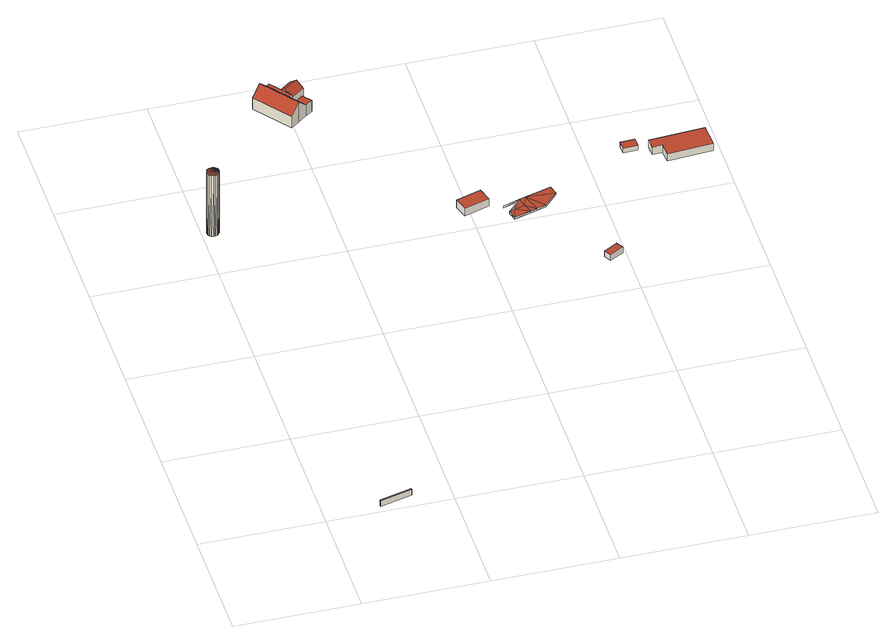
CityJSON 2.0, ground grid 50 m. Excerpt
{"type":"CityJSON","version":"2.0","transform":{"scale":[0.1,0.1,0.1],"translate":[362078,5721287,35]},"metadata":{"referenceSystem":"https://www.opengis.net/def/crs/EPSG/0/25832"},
"CityObjects":{
"building1":{"type":"Building","attributes":{"Geometrietyp2DReferenz":"3000","Gemeindeschluessel":"05513000","function":"51009_1610","roofType":"1000","measuredHeight":2.76},"geometry":[{"type":"Solid","lod":"2","boundaries":[[[[0,1,2,3]],[[4,5,1,0]],[[6,7,5,4]],[[3,2,7,6]],[[4,0,3,6]],[[1,5,7,2]]]],"semantics":{"surfaces":[{"type":"WallSurface"},{"type":"RoofSurface"},{"type":"GroundSurface"}],"values":[[0,0,0,0,1,2]]}}]},
"building2":{"type":"Building","attributes":{"Geometrietyp2DReferenz":"3000","Gemeindeschluessel":"05513000","function":"51009_1610","roofType":"1000","measuredHeight":2.76},"geometry":[{"type":"Solid","lod":"2","boundaries":[[[[0,1,2,3]],[[4,5,1,0]],[[6,7,5,4]],[[3,2,7,6]],[[4,0,3,6]],[[1,5,7,2]]]],"semantics":{"surfaces":[{"type":"WallSurface"},{"type":"RoofSurface"},{"type":"GroundSurface"}],"values":[[0,0,0,0,1,2]]}}]},
"building3":{"type":"Building","attributes":{"Geometrietyp2DReferenz":"1000","Gemeindeschluessel":"05562012","function":"51002_1251","roofType":"1000","measuredHeight":29.32},"geometry":[{"type":"Solid","lod":"2","boundaries":[[[[8,9,10]],[[9,11,10]],[[12,13,8]],[[13,9,8]],[[14,15,12]],[[15,13,12]],[[16,17,14]],[[17,15,14]],[[18,19,16]],[[19,17,16]],[[20,21,18]],[[21,19,18]],[[22,23,20]],[[23,21,20]],[[24,25,22]],[[25,23,22]],[[26,27,24]],[[27,25,24]],[[28,29,26]],[[29,27,26]],[[30,31,28]],[[31,29,28]],[[32,33,30]],[[33,31,30]],[[34,35,32]],[[35,33,32]],[[36,37,34]],[[37,35,34]],[[38,39,36]],[[39,37,36]],[[40,41,38]],[[41,39,38]],[[42,43,40]],[[43,41,40]],[[44,45,42]],[[45,43,42]],[[46,47,44]],[[47,45,44]],[[10,11,46]],[[11,47,46]],[[23,25,21]],[[25,27,21]],[[27,29,21]],[[29,31,21]],[[31,33,21]],[[33,35,21]],[[35,37,21]],[[37,39,21]],[[39,41,21]],[[41,43,21]],[[43,45,21]],[[45,47,21]],[[47,11,21]],[[11,9,21]],[[9,13,21]],[[13,15,21]],[[15,17,21]],[[17,19,21]],[[24,22,26]],[[22,20,26]],[[20,18,26]],[[18,16,26]],[[16,14,26]],[[14,12,26]],[[12,8,26]],[[8,10,26]],[[10,46,26]],[[46,44,26]],[[44,42,26]],[[42,40,26]],[[40,38,26]],[[38,36,26]],[[36,34,26]],[[34,32,26]],[[32,30,26]],[[30,28,26]]]],"semantics":{"surfaces":[{"type":"WallSurface"},{"type":"GroundSurface"},{"type":"RoofSurface"}],"values":[[0,0,0,0,0,0,0,0,0,0,0,0,0,0,0,0,0,0,0,0,0,0,0,0,0,0,0,0,0,0,0,0,0,0,0,0,0,0,0,0,1,1,1,1,1,1,1,1,1,1,1,1,1,1,1,1,1,1,2,2,2,2,2,2,2,2,2,2,2,2,2,2,2,2,2,2]]}}]},
"building4":{"type":"Building","attributes":{"Gemeindeschluessel":"05562012","Geometrietyp2DReferenz":"3000","function":"31001_1210"},"address":[{"country":"Germany","locality":"Dorsten","thoroughfareNumber":"325","thoroughfareName":"Bochumer Straße"}],"children":["building4-1","building4-2","building4-3","building4-4","building4-5"]},
"building4-1":{"type":"BuildingPart","attributes":{"roofType":"3100","measuredHeight":9.51},"parents":["building4"],"geometry":[{"type":"Solid","lod":"2","boundaries":[[[[48,49,50,51]],[[52,53,49,48]],[[54,55,56,57]],[[58,59,60,61]],[[62,63,59,58]],[[51,50,63,62]],[[51,62,58,48]],[[61,54,57,52,48,58]],[[49,53,56,55,60,59,63,50]],[[57,56,53,52]],[[61,60,55,54]]]],"semantics":{"surfaces":[{"type":"WallSurface"},{"type":"RoofSurface"},{"type":"GroundSurface"},{"type":"ClosureSurface"}],"values":[[0,0,0,0,0,0,1,1,2,3,3]]}}]},
"building4-2":{"type":"BuildingPart","attributes":{"roofType":"1000","measuredHeight":5.28},"parents":["building4"],"geometry":[{"type":"MultiSurface","lod":"2","boundaries":[[[64,65,53,52]],[[66,67,65,64]],[[57,56,68,69]],[[69,70,66,64,52,57]],[[65,67,71,68,56,53]],[[72,73,71,67]],[[66,70,74,75]],[[73,72,75,74]],[[69,76,77]],[[70,78,79]],[[79,78,80,81,71]],[[80,77,76,68,81]],[[52,53,56,57]]],"semantics":{"surfaces":[{"type":"WallSurface"},{"type":"RoofSurface"},{"type":"GroundSurface"},{"type":"ClosureSurface"}],"values":[0,0,0,1,2,0,0,3,0,0,3,3,3]}}]},
"building4-3":{"type":"BuildingPart","attributes":{"roofType":"3100","measuredHeight":6.3},"parents":["building4"],"geometry":[{"type":"MultiSurface","lod":"2","boundaries":[[[82,83,84,85]],[[86,87,83,82]],[[88,89,87,86]],[[76,68,89,88]],[[76,88,86,90]],[[82,85,79,90,86]],[[71,84,83,87,89,68,81]],[[90,78,80]],[[80,78,79,71,81]],[[73,91,84,71]],[[79,85,91,73]],[[90,80,77]],[[68,76,77,80,81]]],"semantics":{"surfaces":[{"type":"WallSurface"},{"type":"RoofSurface"},{"type":"GroundSurface"},{"type":"ClosureSurface"}],"values":[0,0,0,0,1,1,2,0,3,0,3,0,3]}}]},
"building4-4":{"type":"BuildingPart","attributes":{"roofType":"1000","measuredHeight":5.28},"parents":["building4"],"geometry":[{"type":"Solid","lod":"2","boundaries":[[[[92,93,55,54]],[[94,95,93,92]],[[61,60,95,94]],[[94,92,54,61]],[[93,95,60,55]],[[54,55,60,61]]]],"semantics":{"surfaces":[{"type":"WallSurface"},{"type":"RoofSurface"},{"type":"GroundSurface"},{"type":"ClosureSurface"}],"values":[[0,0,0,1,2,3]]}}]},
"building4-5":{"type":"BuildingPart","attributes":{"roofType":"1000","measuredHeight":3.44},"address":[{"country":"Germany","locality":"Dorsten","thoroughfareNumber":"325","thoroughfareName":"Bochumer Straße"}],"parents":["building4"],"geometry":[{"type":"MultiSurface","lod":"2","boundaries":[[[96,91,97,98]],[[98,97,72,75]],[[74,96,98,75]],[[91,73,72,97]],[[96,74,79,85]],[[73,91,85,79]],[[74,75,72,73]]],"semantics":{"surfaces":[{"type":"WallSurface"},{"type":"RoofSurface"},{"type":"GroundSurface"},{"type":"ClosureSurface"}],"values":[0,0,1,2,0,3,3]}}]},
"building5":{"type":"Building","attributes":{"Geometrietyp2DReferenz":"3000","Gemeindeschluessel":"05562012","function":"31001_2740","roofType":"1000","measuredHeight":3.56},"address":[{"country":"Germany","locality":"Dorsten","thoroughfareNumber":"325","thoroughfareName":"Bochumer Straße"}],"geometry":[{"type":"Solid","lod":"2","boundaries":[[[[99,100,101,102]],[[103,104,100,99]],[[105,106,104,103]],[[102,101,106,105]],[[103,99,102,105]],[[100,104,106,101]]]],"semantics":{"surfaces":[{"type":"WallSurface"},{"type":"RoofSurface"},{"type":"GroundSurface"}],"values":[[0,0,0,0,1,2]]}}]},
"building6":{"type":"Building","attributes":{"Geometrietyp2DReferenz":"2000","Gemeindeschluessel":"05562012","function":"53001_1800","roofType":"9999","measuredHeight":1},"geometry":[{"type":"MultiSurface","lod":"2","boundaries":[[[107,108,109]],[[108,110,109]],[[111,112,107]],[[112,108,107]],[[113,114,111]],[[114,112,111]],[[115,116,113]],[[116,114,113]],[[117,118,115]],[[118,116,115]],[[119,120,117]],[[120,118,117]],[[121,122,119]],[[122,120,119]],[[123,124,121]],[[124,122,121]],[[125,126,123]],[[126,124,123]],[[109,110,125]],[[110,126,125]],[[127,108,128]],[[128,108,114]],[[128,114,122]],[[122,114,120]],[[120,114,118]],[[118,114,116]],[[124,126,127]],[[127,126,110]],[[124,127,128]],[[124,128,122]],[[129,130,107]],[[130,113,107]],[[130,121,113]],[[121,119,113]],[[119,117,113]],[[117,115,113]],[[123,129,125]],[[129,109,125]],[[123,130,129]],[[123,121,130]]],"semantics":{"surfaces":[{"type":"WallSurface"},{"type":"GroundSurface"},{"type":"RoofSurface"}],"values":[0,0,0,0,0,0,0,0,0,0,0,0,0,0,0,0,0,0,0,0,1,1,1,1,1,1,1,1,1,1,2,2,2,2,2,2,2,2,2,2]}}]},
"building7":{"type":"Building","attributes":{"Geometrietyp2DReferenz":"3000","Gemeindeschluessel":"05562012","function":"31001_9998","roofType":"1000","measuredHeight":2.74},"geometry":[{"type":"Solid","lod":"2","boundaries":[[[[131,132,133,134]],[[135,136,132,131]],[[137,138,136,135]],[[134,133,138,137]],[[135,131,134,137]],[[132,136,138,133]]]],"semantics":{"surfaces":[{"type":"WallSurface"},{"type":"RoofSurface"},{"type":"GroundSurface"}],"values":[[0,0,0,0,1,2]]}}]},
"building8":{"type":"Building","attributes":{"Geometrietyp2DReferenz":"3000","Gemeindeschluessel":"05562012","function":"31001_2723","roofType":"1000","measuredHeight":2.32},"address":[{"country":"Germany","locality":"Dorsten","thoroughfareNumber":"8","thoroughfareName":"Bochumer Straße"}],"geometry":[{"type":"Solid","lod":"2","boundaries":[[[[139,140,141,142]],[[143,144,140,139]],[[145,146,144,143]],[[142,141,146,145]],[[143,139,142,145]],[[140,144,146,141]]]],"semantics":{"surfaces":[{"type":"WallSurface"},{"type":"RoofSurface"},{"type":"GroundSurface"}],"values":[[0,0,0,0,1,2]]}}]},
"building9":{"type":"Building","attributes":{"Geometrietyp2DReferenz":"3000","Gemeindeschluessel":"05562012","function":"31001_2724","roofType":"1000","measuredHeight":3.44},"address":[{"country":"Germany","locality":"Dorsten","thoroughfareNumber":"8","thoroughfareName":"Bochumer Straße"}],"geometry":[{"type":"Solid","lod":"2","boundaries":[[[[147,148,149,150]],[[151,152,148,147]],[[153,154,152,151]],[[155,156,154,153]],[[157,158,156,155]],[[150,149,158,157]],[[155,153,151,147,150,157]],[[148,152,154,156,158,149]]]],"semantics":{"surfaces":[{"type":"WallSurface"},{"type":"RoofSurface"},{"type":"GroundSurface"}],"values":[[0,0,0,0,0,0,1,2]]}}]}
},
"vertices":[
[342,38,57],[342,38,30],[341,43,30],[341,43,57],[213,5,57],[213,5,30],[212,10,57],[212,10,30],
[12,1718,332],[12,1718,39],[10,1710,332],[10,1710,39],[17,1724,332],[17,1724,39],[23,1729,332],[23,1729,39],[31,1731,332],[31,1731,39],[38,1731,332],[38,1731,39],[46,1729,332],[46,1729,39],[52,1724,332],[52,1724,39],[57,1718,332],[57,1718,39],[59,1710,332],[59,1710,39],[59,1702,332],[59,1702,39],[57,1695,332],[57,1695,39],[52,1689,332],[52,1689,39],[46,1684,332],[46,1684,39],[38,1682,332],[38,1682,39],[31,1682,332],[31,1682,39],[23,1684,332],[23,1684,39],[17,1689,332],[17,1689,39],[12,1695,332],[12,1695,39],[10,1702,332],[10,1702,39],
[401,2378,142],[401,2378,47],[366,2351,47],[366,2351,100],[436,2405,100],[436,2405,47],[521,2292,100],[521,2292,47],[501,2319,47],[501,2319,100],[513,2231,142],[513,2231,47],[548,2257,47],[548,2257,100],[479,2205,100],[479,2205,47],
[448,2415,100],[448,2415,47],[466,2391,100],[466,2391,47],[513,2328,47],[513,2328,100],[475,2379,100],[475,2379,47],[466,2391,53],[475,2379,53],[475,2379,87],[466,2391,87],[513,2328,86],[503,2343,100],[486,2365,100],[475,2379,86],[494,2354,100],[494,2354,47],
[531,2421,86],[531,2421,47],[484,2386,47],[484,2386,86],[550,2396,110],[550,2396,47],[569,2370,86],[569,2370,47],[494,2354,110],[484,2386,53],
[549,2314,100],[549,2314,47],[576,2279,100],[576,2279,47],
[484,2386,87],[475,2397,53],[475,2397,87],
[1075,1601,54],[1075,1601,19],[1057,1658,19],[1057,1658,54],[973,1569,54],[973,1569,19],[955,1626,54],[955,1626,19],
[1193,1606,20],[1193,1606,10],[1138,1547,21],[1138,1547,11],[1126,1586,21],[1126,1586,11],[1218,1614,20],[1218,1614,10],[1325,1647,18],[1325,1647,8],[1337,1609,18],[1337,1609,8],[1282,1550,19],[1282,1550,9],[1242,1538,20],[1242,1538,10],[1217,1530,20],[1217,1530,10],[1150,1509,21],[1150,1509,11],[1163,1555,11],[1203,1568,10],[1163,1555,21],[1203,1568,20],
[1484,1204,46],[1484,1204,19],[1467,1233,19],[1467,1233,46],[1427,1172,46],[1427,1172,19],[1411,1201,46],[1411,1201,19],
[1699,1770,40],[1699,1770,17],[1698,1808,17],[1698,1808,40],[1639,1768,40],[1639,1768,17],[1638,1806,40],[1638,1806,17],
[1971,1696,48],[1971,1696,13],[1965,1794,13],[1965,1794,48],[1788,1684,48],[1788,1684,13],[1784,1737,48],[1784,1737,13],[1744,1735,48],[1744,1735,13],[1741,1780,48],[1741,1780,13]
]}
